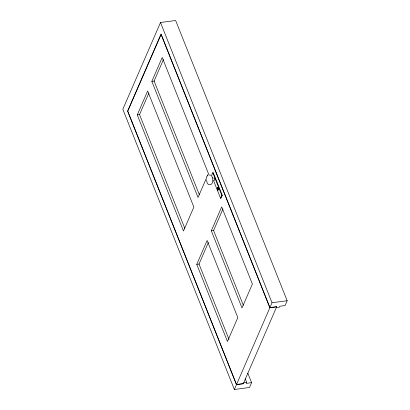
<?xml version="1.0" encoding="UTF-8"?>
<svg xmlns="http://www.w3.org/2000/svg" width="410" height="410" viewBox="0 0 410 410"><rect width="100%" height="100%" fill="white"/><g stroke="black" fill="none" stroke-linecap="round" stroke-linejoin="round"><path stroke-width="0.61" d="M217.469 188.61L217.946 187.524L218.545 189.03L218.433 189.891L218.074 190.122L217.674 189.594M206.63 176.812L207.439 175.413M276.325 307.633L279.353 307.228L279.769 306.265L285.068 305.558L287.164 300.74L175.644 20.5L160.5 22.514L122.836 109.26L234.356 389.5L249.5 387.486L251.596 382.663L247.809 373.151M137.268 114.892L147.646 90.989L193.848 207.091L183.47 230.994L137.268 114.892L139.748 114.564M206.891 177.048L198.035 197.451L151.833 81.354L162.211 57.451L208.413 173.548L207.398 175.88M148.907 93.024L139.543 114.59L184.802 228.324M163.467 59.481L154.104 81.052L199.362 194.781M213.39 180.241L220.57 198.276L221.021 198.214L222.276 195.324L213.251 172.636L212.795 172.697L211.539 175.588L212.467 177.914M220.57 198.276L221.82 195.385L212.795 172.697M196.749 264.358L207.127 240.455L237.82 317.586L227.442 341.489L196.749 264.358L199.224 264.025M211.309 230.815L221.687 206.912L252.381 284.043L242.002 307.946L211.309 230.815L213.789 230.487M208.382 242.484L199.019 264.055L229.005 339.403M222.948 208.941L213.579 230.512L243.33 305.271M234.356 389.5L236.452 384.683L127.587 111.115L161.063 34.009L269.929 307.577L276.74 306.665L243.263 383.775L236.452 384.683M236.534 384.488L269.841 307.766L161.084 34.466L127.776 111.187L236.534 384.488L243.35 383.581M269.929 307.577L272.02 302.754L160.5 22.514M245.293 378.84L246.712 382.407L246.292 383.37L251.596 382.663M213.759 178.145L214.122 177.914L214.722 179.421L214.251 180.513M151.833 81.354L154.309 81.021M221.82 195.385L222.276 195.324M272.02 302.754L287.164 300.74M269.841 307.766L276.658 306.859M243.683 382.812L246.712 382.407M208.593 174.906L210.863 175.203M212.247 177.771C213.743 180.672 212.426 186.284 208.27 184.474L207.193 182.988L206.45 179.846M217.279 187.795L217.167 188.651L217.772 190.163L218.243 189.071L217.643 187.565L217.279 187.795"/></g></svg>
